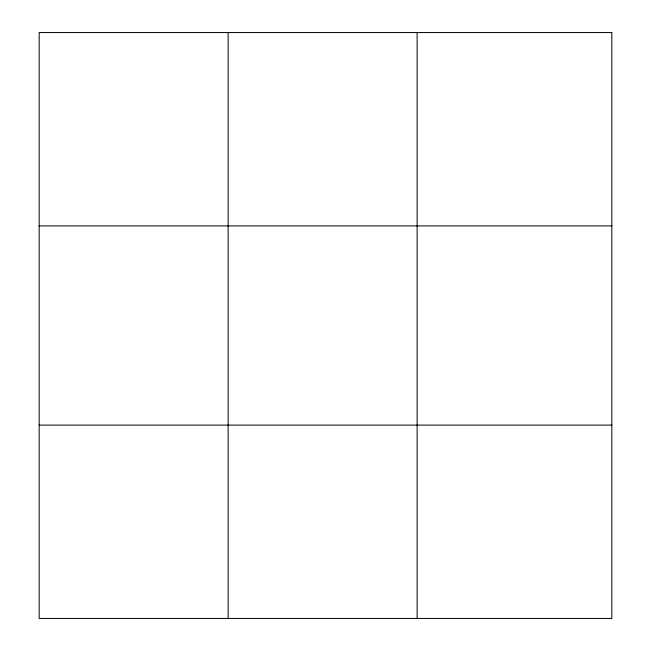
<?xml version="1.0" encoding="UTF-8"?>
<svg xmlns="http://www.w3.org/2000/svg" width="651" height="651" viewBox="0 0 651 651"><rect width="100%" height="100%" fill="white"/><g stroke="black" fill="none" stroke-linecap="round" stroke-linejoin="round"><path stroke-width="0.98" d="M228.143 618.45L228.143 32.55M417.128 618.45L417.128 32.55M39.166 225.897L611.834 225.897M39.166 425.103L611.834 425.103M611.834 32.55L611.834 618.45L39.166 618.45L39.166 32.55L611.834 32.55"/></g></svg>
